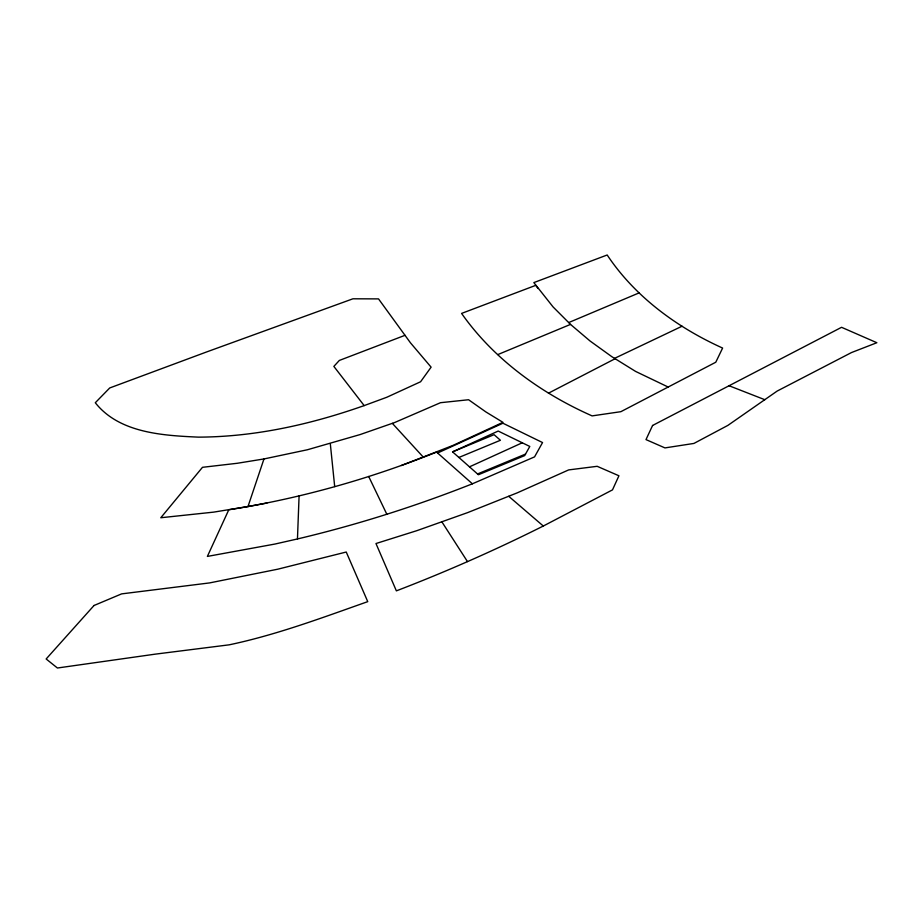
<?xml version="1.0" encoding="UTF-8"?>
<svg xmlns="http://www.w3.org/2000/svg" width="923" height="923" viewBox="0 0 923 923"><rect width="100%" height="100%" fill="white"/><g stroke="black" fill="none" stroke-linecap="round" stroke-linejoin="round"><path stroke-width="1.38" d="M437.617 453.008L502.92 423.23L542.551 442.555L534.567 456.873L472.391 483.802L436.579 452.097C369.742 478.875 299.952 498.582 228.789 509.773L207.375 556.419L274.881 544.062L297.46 538.951L299.087 495.87M263.966 458.95L237.28 463.277L202.483 467.315L160.798 517.745L213.674 512.127L247.987 506.542L263.966 458.95L307.371 449.766L360.178 434.548L394.652 422.526L440.49 402.705L468.584 399.74L485.913 411.958L502.943 422.342L452.893 445.451L401.367 465.527M668.171 387.037L715.775 362.231L722.617 348.063C677.217 327.538 635.047 296.883 607.184 254.99L533.84 282.6L553.073 306.932L570.506 324.4L590.062 341.002L611.811 356.67L635.589 371.415L668.171 387.037L620.879 411.681L592.105 415.892C541.143 393.325 493.886 359.312 461.581 313.416L535.778 285.334L538.051 288.507M548.458 393.186L615.099 358.735M543.301 526.029C495.42 550.004 446.363 571.66 396.371 590.858L375.973 543.532L416.781 530.69L467.776 512.565L517.365 492.801L568.66 469.911L597.169 466.311L618.929 475.772L612.491 489.882L543.301 526.029L508.746 496.32M614.522 358.378L682.097 326.211M452.57 451.866L498.212 431.053L529.79 446.455L524.691 455.581L478.414 474.745L452.57 451.866L494.082 434.675L500.404 440.271L458.893 457.462M469.484 466.842L522.256 442.786M568.718 322.565L638.993 292.937M497.855 354.57L570.506 324.4M477.526 473.961L525.533 454.081M472.391 483.802C415.488 506.312 357.016 524.864 297.46 538.951M405.035 335.303L339.329 360.443L333.861 366.408L364.17 405.601L386.783 397.271L420.588 381.764L431.11 367.158L410.447 342.802L378.522 298.89L352.944 298.798L206.694 351.917L109.722 387.96L95.3 402.74C119.252 433.049 162.644 435.506 198.33 437.133C254.944 436.96 310.97 424.372 364.17 405.601M247.987 506.542L266.955 503.047M729.089 385.756L764.786 399.694M392.356 423.369L423.449 457.3M441.944 521.945L467.476 561.599M368.692 476.487L386.852 514.307M330.307 443.686L334.691 486.594M652.573 425.48L645.996 439.602L664.952 447.909L693.923 443.432L727.889 425.388L777.166 391.064L851.479 352.563L876.85 342.721L841.568 327.307L652.573 425.48M94.042 605.488L46.15 658.976L57.422 668.01L155.145 654.165L229.169 644.831C276.554 634.862 322.162 617.729 367.746 601.646L346.24 552.023L277.777 569.191L209.636 582.909L121.617 593.881L94.042 605.488"/></g></svg>
